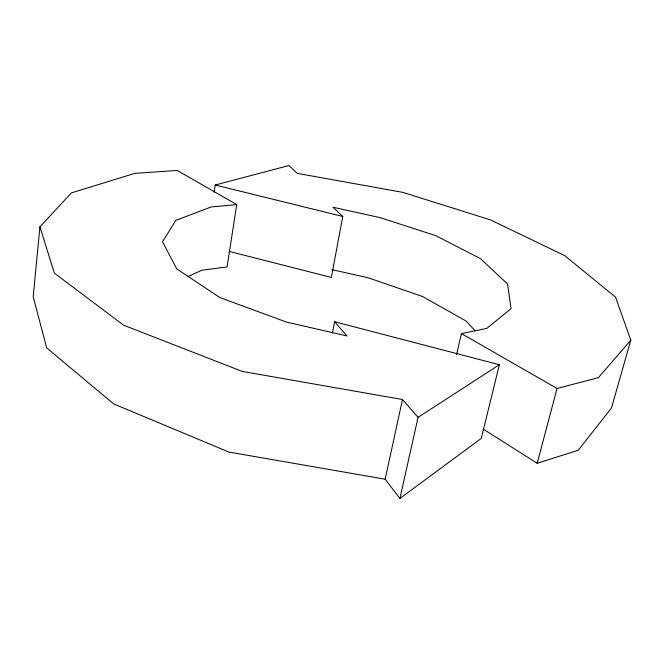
<?xml version="1.0" encoding="UTF-8"?>
<svg xmlns="http://www.w3.org/2000/svg" width="664" height="664" viewBox="0 0 664 664"><rect width="100%" height="100%" fill="white"/><g stroke="black" fill="none" stroke-linecap="round" stroke-linejoin="round"><path stroke-width="1" d="M187.995 276.514L201.823 270.24L227.08 266.928L236.724 204.603L177.238 170.457L134.858 173.354L71.405 192.892L39.94 226.814L33.2 296.8L46.704 347.953L113.76 403.953L228.922 452.068L385.161 479.2L399.919 498.465L481.267 438.414L499.369 364.719L334.59 321.749L332.457 332.93M214.165 192.195L215.219 185.015L288.973 165.535L297.231 173.354L402.841 192.369L490.555 219.925L564.757 255.657L615.553 297.157L630.8 340.167L611.478 407.986L578.203 450.292L537.184 463.264L483.226 429.102M456.55 354.659L461.422 333.577L486.745 328.431L511.056 308.644L507.545 283.96L480.371 258.545L435.733 235.662L380.165 217.634L333.054 207.259L342.773 216.464L331.344 277.452L229.304 251.424M385.161 479.2L402.484 399.521L242.211 371.4L123.628 325.211L54.34 273.12L39.94 226.814M399.919 498.465L418.063 417.357L499.369 364.719M537.184 463.264L557.063 388.473L598.405 377.642L630.8 340.167M236.724 204.603L211.135 206.969L175.811 220.382L162.522 241.796L176.773 268.928L219.917 297.58L286.466 322.073L346.99 335.951L334.59 321.749M332.041 269.659L368.213 277.793L422.545 296.509L465.912 320.928L475.042 330.639M215.219 185.015L342.773 216.464M461.422 333.577L557.063 388.473M402.484 399.521L418.063 417.357"/></g></svg>
